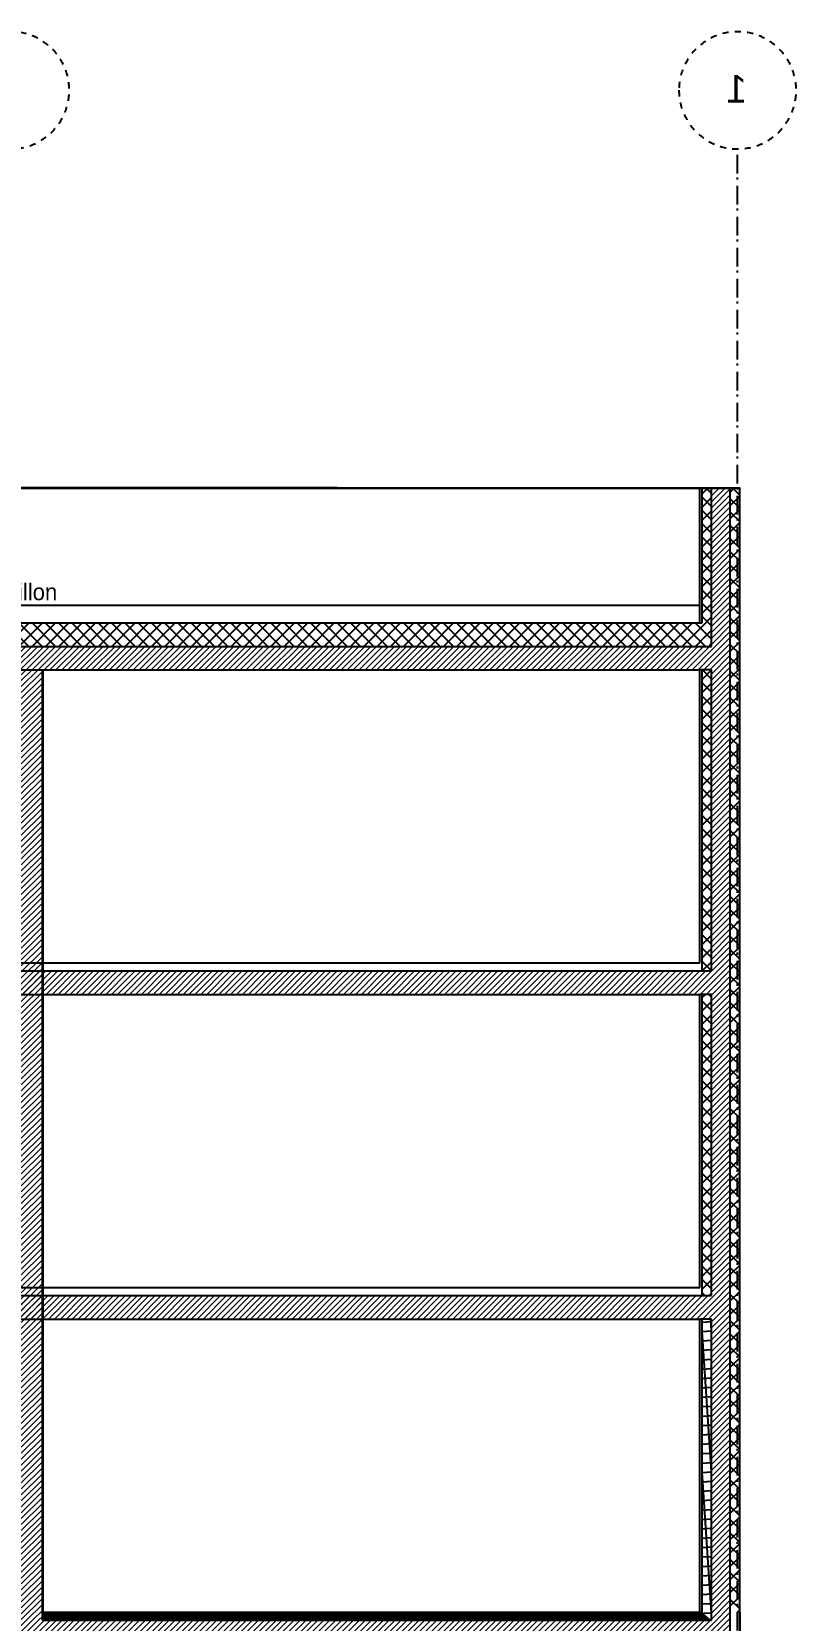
# Model space of a CAD drawing. Header units: centimetres. Extents: x -35664 to 50682, y -23001 to 23705.
# Drawn here: x 35056 to 35708, y -15395 to -14039 of the extents above; entities that cross this region are included whole.
import ezdxf

# ---------------------------------------------------------------- set-up
doc = ezdxf.new("R2010")
doc.units = ezdxf.units.CM
doc.linetypes.add('Style de ligne -6', pattern=[1.04164, 0.625, -0.20828, 0.06943, -0.13893])
doc.linetypes.add('VW-01', pattern=[0.41656, 0.20828, -0.20828])
for name, color, linetype in [('B GÈnÈral_Hatch', 252, 'Continuous'), ('B Général', 252, 'Continuous'), ('C ANNOTATIONS-cotation', 252, 'Continuous'), ('C ANNOTATIONS-texte', 252, 'Continuous'), ('prlm-Coupe', 252, 'Continuous')]:
    doc.layers.add(name, color=color, linetype=linetype)
doc.styles.add('Eurostile', font='Eurosti.TTF')
pattern_1 = [(225, (16387.7473, 19817.1046), (-2.4253472, 2.6458333), [])]
pattern_2 = [(45, (16387.747, 19817.105), (-5.6568542, 5.6568542), []), (135, (16387.747, 19817.105), (5.6568542, 5.6568542), [])]

# ---------------------------------------------------------------- blocks, each defined once
blk = doc.blocks.new('B 90.axes 2')
at = {"layer": 'B Général', "linetype": 'Style de ligne -6', "ltscale": 25.4}
blk.add_line((-3824.862, -1173.254), (-3824.862, 1361.746), dxfattribs=at)
at = {"layer": 'B Général', "linetype": 'VW-01', "ltscale": 25.4}
for centre in [(-3824.862, 1411.07), (-3204.865, 1411.07)]:
    blk.add_circle(centre, 50, dxfattribs=at)
at = {"layer": 'B Général', "insert": (-3832.781, 1424.159), "char_height": 23.496, "attachment_point": 1, "line_spacing_factor": 0.895453, "style": 'Eurostile'}
blk.add_mtext('1', dxfattribs=at)
blk = doc.blocks.new('A$C373B78D5')
at = {"layer": 'B GÈnÈral_Hatch', "linetype": 'Continuous'}
h = blk.add_hatch(dxfattribs=at)
h.set_pattern_fill('02_ISOLANT', color=256, angle=360, style=0, pattern_type=2)
h.set_pattern_definition(pattern_2)
h.paths.add_polyline_path([(12516.6, 3044), (12516.6, 2929), (12524.6, 2909), (12524.6, 3044)])
at = {"layer": 'B GÈnÈral_Hatch', "linetype": 'Continuous', "lineweight": 18}
h = blk.add_hatch(dxfattribs=at)
h.set_pattern_fill('50_BETON', color=256, angle=180, style=0, pattern_type=2)
h.set_pattern_definition(pattern_1)
h.paths.add_polyline_path([(12524.6, 3044), (12524.6, 2078), (12540.6, 2058), (12540.6, 3044)])
at = {"layer": 'B GÈnÈral_Hatch', "linetype": 'Continuous'}
h = blk.add_hatch(dxfattribs=at)
h.set_pattern_fill('02_ISOLANT', color=256, angle=360, style=0, pattern_type=2)
h.set_pattern_definition(pattern_2)
h.paths.add_polyline_path([(12540.6, 3044), (12540.6, 2085), (12548.6, 2085), (12548.6, 3044)])
h = blk.add_hatch(dxfattribs=at)
h.set_pattern_fill('02_ISOLANT', color=256, angle=180, style=0, pattern_type=2)
h.set_pattern_definition([(225, (16387.747, 19817.105), (5.6568542, -5.6568542), []), (315, (16387.747, 19817.105), (-5.6568542, -5.6568542), [])])
h.paths.add_polyline_path([(12524.6, 2909), (12516.6, 2929), (11207.8, 2929), (11199.8, 2909)])
at = {"layer": 'B GÈnÈral_Hatch', "linetype": 'Continuous', "lineweight": 18}
h = blk.add_hatch(dxfattribs=at)
h.set_pattern_fill('50_BETON', color=256, angle=180, style=0, pattern_type=2)
h.set_pattern_definition(pattern_1)
h.paths.add_polyline_path([(12524.6, 2889), (12524.6, 2909), (11199.8, 2909), (11199.8, 2889)])
h = blk.add_hatch(dxfattribs=at)
h.set_pattern_fill('50_BETON', color=256, angle=180, style=0, pattern_type=2)
h.set_pattern_definition(pattern_1)
h.paths.add_polyline_path([(11935.8, 2078), (11953.8, 2078), (11953.8, 2889), (11935.8, 2889)])
at = {"layer": 'B GÈnÈral_Hatch', "linetype": 'Continuous'}
h = blk.add_hatch(dxfattribs=at)
h.set_pattern_fill('02_ISOLANT', color=256, angle=180, style=0, pattern_type=2)
h.set_pattern_definition([(225, (16387.747, 19817.105), (5.6568542, -5.6568542), []), (315, (16387.747, 19817.105), (-5.6568542, -5.6568542), [])])
h.paths.add_polyline_path([(12524.6, 2632), (12524.6, 2889), (12516.6, 2889), (12516.6, 2632)])
at = {"layer": 'B GÈnÈral_Hatch', "linetype": 'Continuous', "lineweight": 18}
h = blk.add_hatch(dxfattribs=at)
h.set_pattern_fill('50_BETON', color=256, angle=180, style=0, pattern_type=2)
h.set_pattern_definition(pattern_1)
h.paths.add_polyline_path([(12524.6, 2612), (12524.6, 2632), (11209.8, 2632), (11209.8, 2612)])
at = {"layer": 'B GÈnÈral_Hatch', "linetype": 'Continuous'}
h = blk.add_hatch(dxfattribs=at)
h.set_pattern_fill('02_ISOLANT', color=256, angle=180, style=0, pattern_type=2)
h.set_pattern_definition([(225, (16387.747, 19817.105), (5.6568542, -5.6568542), []), (315, (16387.747, 19817.105), (-5.6568542, -5.6568542), [])])
h.paths.add_polyline_path([(12524.6, 2355), (12524.6, 2612), (12516.6, 2612), (12516.6, 2355)])
at = {"layer": 'B GÈnÈral_Hatch', "linetype": 'Continuous', "lineweight": 18}
h = blk.add_hatch(dxfattribs=at)
h.set_pattern_fill('50_BETON', color=256, angle=180, style=0, pattern_type=2)
h.set_pattern_definition(pattern_1)
h.paths.add_polyline_path([(12524.6, 2335), (12524.6, 2355), (11209.8, 2355), (11209.8, 2335)])
at = {"layer": 'B GÈnÈral_Hatch', "linetype": 'Continuous'}
h = blk.add_hatch(dxfattribs=at)
h.set_pattern_fill('02_ISOLANT', color=256, angle=138.8141, style=0, pattern_type=2)
h.set_pattern_definition([(183.814075, (16387.747, 19817.105), (0.532152, -7.9822813), []), (273.814075, (16387.747, 19817.105), (-7.9822813, -0.532152), [])])
h.paths.add_polyline_path([(12524.6, 2078), (12524.6, 2335), (12516.6, 2335), (12516.6, 2085)])
at = {"layer": 'B GÈnÈral_Hatch', "linetype": 'Continuous', "lineweight": 18}
h = blk.add_hatch(dxfattribs=at)
h.set_pattern_fill('50_BETON', color=256, angle=180, style=0, pattern_type=2)
h.set_pattern_definition(pattern_1)
h.paths.add_polyline_path([(12540.6, 2058), (12524.6, 2078), (11199.8, 2078), (11199.8, 2058)])
at = {"layer": 'B GÈnÈral_Hatch', "linetype": 'Continuous'}
h = blk.add_hatch(dxfattribs=at)
h.set_pattern_fill('BETON-2', color=256, angle=180, style=0, pattern_type=2)
h.set_pattern_definition([(225, (16387.7473, 19817.1046), (-0.9921875, 0.88194444), [])])
h.paths.add_polyline_path([(12524.6, 2078), (12516.6, 2085), (11953.8, 2085), (11953.8, 2078)])
at = {"layer": 'B Général', "linetype": 'Continuous'}
for p, q in [((11175.8, 3044), (12548.6, 3044)), ((12514.6, 2929), (12514.6, 3044)), ((12548.6, 3044), (12514.6, 3044)), ((12514.6, 2929), (12514.6, 3044)), ((12516.6, 2929), (12516.6, 3044)), ((12516.6, 2929), (12516.6, 3044)), ((12524.6, 2909), (12524.6, 3044)), ((12524.6, 2909), (12524.6, 3044)), ((12540.6, 2085), (12540.6, 3044)), ((12540.6, 2085), (12540.6, 3044)), ((12548.6, 2085), (12548.6, 3044)), ((12548.6, 2085), (12548.6, 3044)), ((11209.8, 2929), (12514.6, 2929)), ((11209.8, 2929), (12514.6, 2929)), ((12514.6, 2929), (12516.6, 2929)), ((11199.8, 2909), (12524.6, 2909)), ((11209.8, 2889), (12514.6, 2889)), ((11953.8, 2889), (12514.6, 2889)), ((11953.8, 2889), (11953.8, 2085)), ((12524.6, 2889), (12514.6, 2889)), ((12514.6, 2639), (12514.6, 2889)), ((12514.6, 2639), (12514.6, 2889)), ((12516.6, 2632), (12516.6, 2889)), ((12516.6, 2632), (12516.6, 2889)), ((12524.6, 2632), (12524.6, 2889)), ((12524.6, 2632), (12524.6, 2889)), ((11209.8, 2639), (12514.6, 2639)), ((11209.8, 2639), (12514.6, 2639)), ((11209.8, 2632), (12514.6, 2632)), ((12514.6, 2632), (12524.6, 2632)), ((11209.8, 2612), (12514.6, 2612)), ((11209.8, 2612), (12514.6, 2612)), ((12514.6, 2362), (12514.6, 2612)), ((12514.6, 2362), (12514.6, 2612)), ((12524.6, 2612), (12514.6, 2612)), ((12516.6, 2355), (12516.6, 2612)), ((12516.6, 2355), (12516.6, 2612)), ((12524.6, 2355), (12524.6, 2612)), ((12524.6, 2355), (12524.6, 2612)), ((11209.8, 2362), (12514.6, 2362)), ((11209.8, 2362), (12514.6, 2362)), ((11209.8, 2355), (12514.6, 2355)), ((12514.6, 2355), (12524.6, 2355)), ((11209.8, 2335), (12514.6, 2335)), ((11209.8, 2335), (12514.6, 2335)), ((12514.6, 2085), (12514.6, 2335)), ((12514.6, 2085), (12514.6, 2335)), ((12524.6, 2335), (12514.6, 2335)), ((12516.6, 2085), (12516.6, 2335)), ((12516.6, 2085), (12516.6, 2335)), ((12524.6, 2078), (12524.6, 2335)), ((12524.6, 2078), (12524.6, 2335)), ((11953.8, 2085), (12514.6, 2085)), ((11953.8, 2085), (12514.6, 2085)), ((11953.8, 2078), (12524.6, 2078)), ((12514.6, 2085), (12516.6, 2085)), ((12540.6, 2058), (12540.6, 2085)), ((12548.6, 2085), (12548.6, 2046))]:
    blk.add_line(p, q, dxfattribs=at)
at = {"layer": 'B Général', "linetype": 'Continuous', "lineweight": 35}
for p, q in [((11953.8, 2889), (11953.8, 2085)), ((11953.8, 2085), (11953.8, 2078))]:
    blk.add_line(p, q, dxfattribs=at)
at = {"layer": 'B Général', "linetype": 'Continuous', "flags": 128}
blk.add_lwpolyline([(11175.8, 1738), (12548.6, 1738), (12548.6, 3044), (11175.8, 3045.2)], close=True, dxfattribs=at)
at = {"layer": 'C ANNOTATIONS-cotation', "linetype": 'Continuous'}
blk.add_line((12514.6, 2944), (11175.8, 2944), dxfattribs=at)
at = {"layer": 'B Général', "xscale": -1}
blk.add_blockref('B 90.axes 2', (8721.9, 1972.4), dxfattribs=at)
at = {"layer": 'C ANNOTATIONS-texte', "insert": (11816.7, 2962.5), "char_height": 14.097, "attachment_point": 1, "line_spacing_factor": 0.895453, "style": 'Eurostile'}
blk.add_mtext('Terrasse gravillon', dxfattribs=at)

msp = doc.modelspace()

# ---------------------------------------------------------------- block references
at = {"layer": 'prlm-Coupe'}
msp.add_blockref('A$C373B78D5', (23111.623, -17472.851), dxfattribs=at)

doc.saveas('drawing.dxf')
